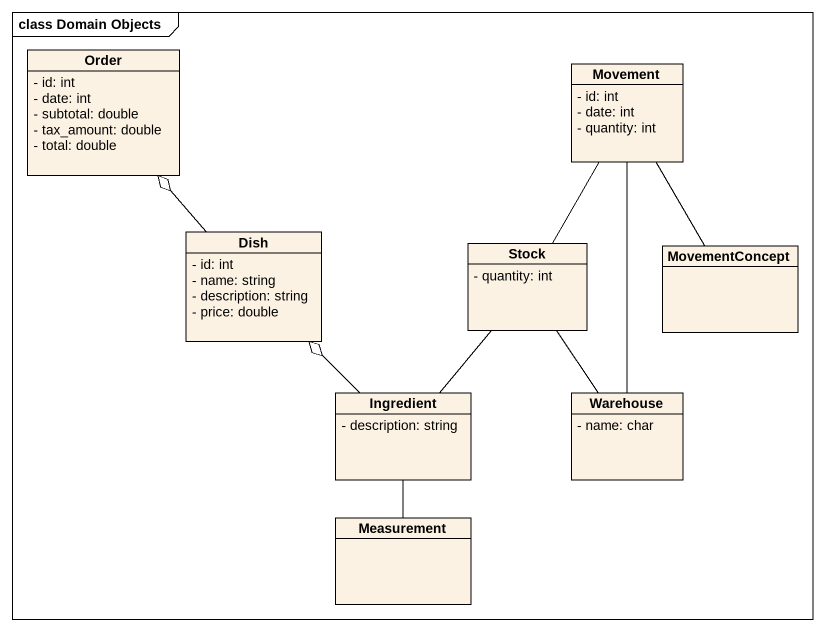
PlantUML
@startuml
mainframe class Domain Objects
hide circle
hide empty members
skinparam classAttributeIconSize 0
class Order {
  - id: int
  - date: int
  - subtotal: double
  - tax_amount: double
  - total: double
}
class Movement {
  - id: int
  - date: int
  - quantity: int
}
class Dish {
  - id: int
  - name: string
  - description: string
  - price: double
}
class Stock {
  - quantity: int
}
class MovementConcept
class Ingredient {
  - description: string
}
class Warehouse {
  - name: char
}
class Measurement
Dish -up-o Order
Stock -up- Movement
MovementConcept -up- Movement
Ingredient -up-o Dish
Ingredient -up- Stock
Warehouse -up- Movement
Warehouse -up- Stock
Measurement -up- Ingredient
@enduml
